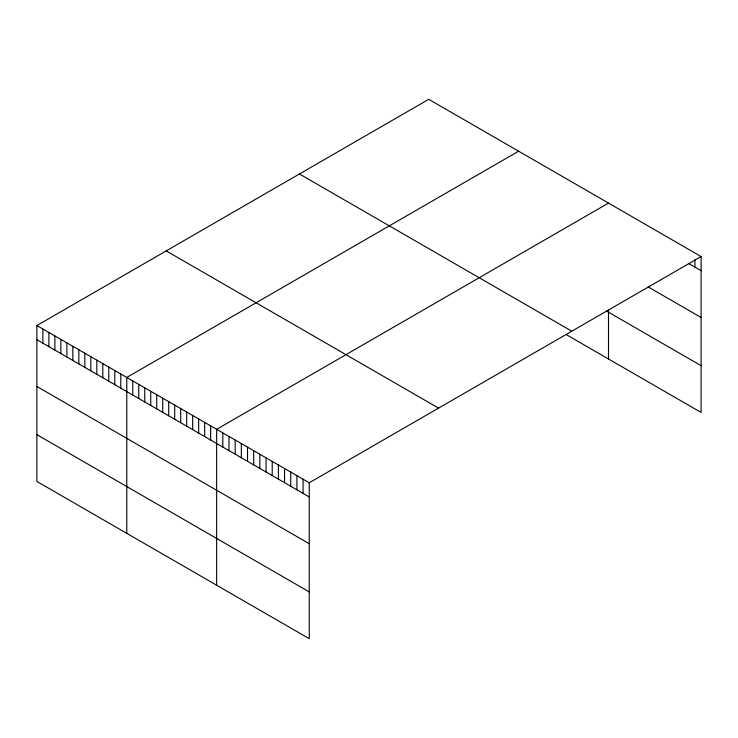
<?xml version="1.0" encoding="UTF-8"?>
<svg xmlns="http://www.w3.org/2000/svg" width="738" height="738" viewBox="0 0 738 738"><rect width="100%" height="100%" fill="white"/><g stroke="black" fill="none" stroke-linecap="round" stroke-linejoin="round"><path stroke-width="1.11" d="M36.9 325.55L309.25 482.781L309.25 638.684L36.9 481.453L36.9 325.55L428.75 99.316L701.1 256.547L701.1 412.45L566.563 334.775M518.63 151.198L126.779 377.432L126.779 533.334M608.499 203.088L216.649 429.322L216.649 585.225M309.25 482.781L701.1 256.547M688.757 263.586L701.1 270.708M648.185 286.934L701.1 317.488M606.507 311.067L701.1 365.679M299.444 173.965L571.793 331.205M166.207 250.892L438.556 408.123M36.9 339.711L309.25 496.942M36.9 386.481L309.25 543.721M36.9 434.673L309.25 591.913M694.928 259.527L694.928 267.147M608.499 309.923L608.499 358.991M303.078 479.22L303.078 493.381M296.897 475.659L296.897 489.82M290.726 472.089L290.726 486.25M284.554 468.529L284.554 482.689M278.383 464.968L278.383 479.128M272.211 461.398L272.211 475.558M266.04 457.837L266.04 471.997M259.859 454.276L259.859 468.436M253.688 450.706L253.688 464.866M247.516 447.145L247.516 461.305M241.344 443.584L241.344 457.744M235.173 440.014L235.173 454.174M228.992 436.453L228.992 450.614M222.821 432.883L222.821 447.053M210.662 425.863L210.662 440.023M204.666 422.404L204.666 436.564M198.679 418.944L198.679 433.105M192.683 415.485L192.683 429.645M186.696 412.025L186.696 426.186M180.699 408.566L180.699 422.726M174.712 405.107L174.712 419.267M168.716 401.647L168.716 415.808M162.729 398.188L162.729 412.348M156.733 394.729L156.733 408.889M150.746 391.269L150.746 405.43M144.749 387.81L144.749 401.97M138.762 384.35L138.762 398.511M132.766 380.891L132.766 395.051M120.783 373.972L120.783 388.133M114.796 370.513L114.796 384.673M108.8 367.054L108.8 381.214M102.813 363.594L102.813 377.755M96.816 360.135L96.816 374.295M90.829 356.675L90.829 370.836M84.833 353.216L84.833 367.376M78.846 349.757L78.846 363.917M72.85 346.297L72.85 360.458M66.863 342.838L66.863 357.007M60.867 339.379L60.867 353.548M54.88 335.919L54.88 350.089M48.883 332.46L48.883 346.629M42.896 329L42.896 343.17"/></g></svg>
